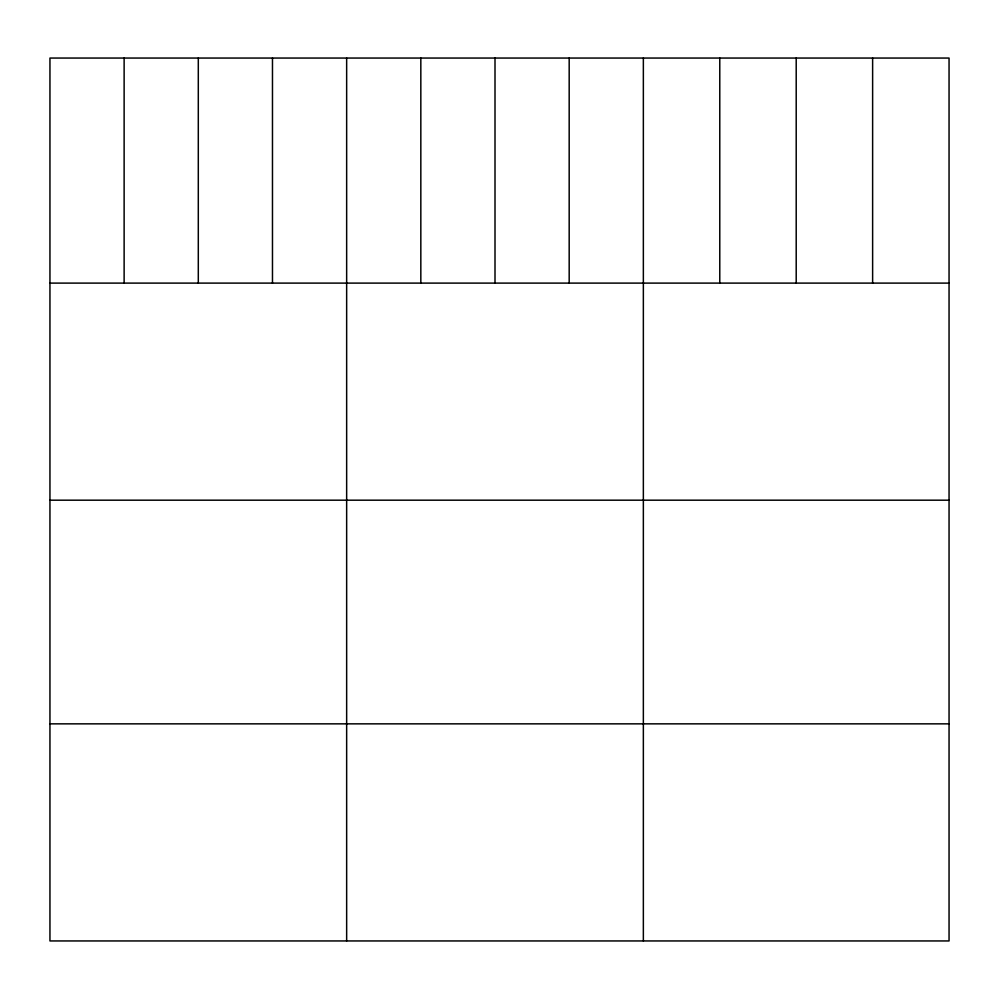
<?xml version="1.0" encoding="UTF-8"?>
<svg xmlns="http://www.w3.org/2000/svg" width="999" height="999" viewBox="0 0 999 999"><rect width="100%" height="100%" fill="white"/><g stroke="black" fill="none" stroke-linecap="round" stroke-linejoin="round"><path stroke-width="1.5" d="M949.05 283.104L949.05 940.946L49.95 940.946L49.95 58.054L949.05 58.054L949.05 283.104L49.95 283.104M49.95 500.187L949.05 500.187M49.95 723.85L949.05 723.85M872.626 58.054L872.626 283.104M796.203 58.054L796.203 283.104M719.779 58.054L719.779 283.104M643.356 58.054L643.356 940.946M569.18 58.054L569.18 283.104M495.005 58.054L495.005 283.104M420.829 58.054L420.829 283.104M346.653 58.054L346.653 940.946M272.477 58.054L272.477 283.104M198.302 58.054L198.302 283.104M124.126 58.054L124.126 283.104"/></g></svg>
